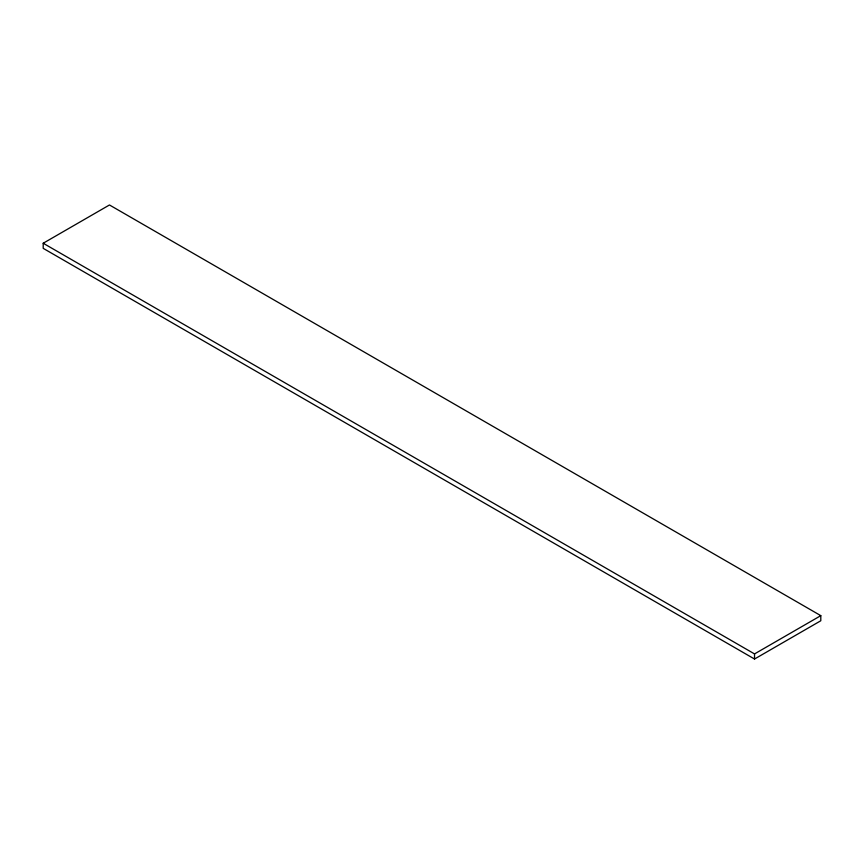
<?xml version="1.0" encoding="UTF-8"?>
<svg xmlns="http://www.w3.org/2000/svg" width="864" height="864" viewBox="0 0 864 864"><rect width="100%" height="100%" fill="white"/><g stroke="black" fill="none" stroke-linecap="round" stroke-linejoin="round"><path stroke-width="1.3" d="M43.2 243.238L109.469 204.973L820.8 615.654L820.8 620.762L754.531 659.027L43.2 248.346L43.2 243.238L754.531 653.918L820.8 615.654M754.531 653.918L754.531 659.027"/></g></svg>
